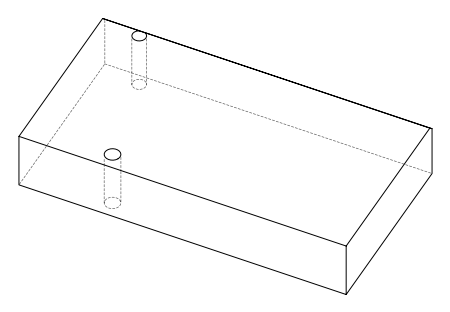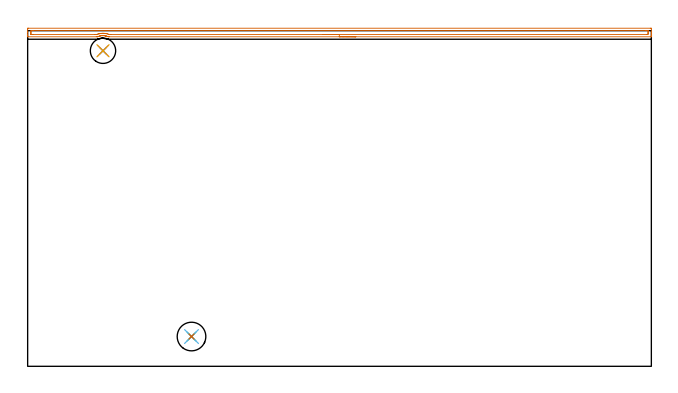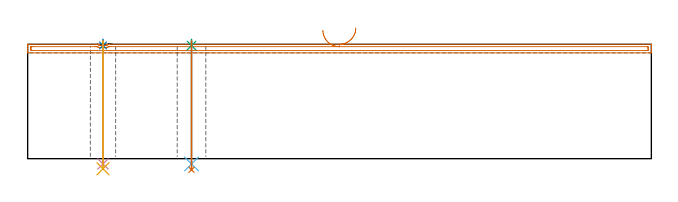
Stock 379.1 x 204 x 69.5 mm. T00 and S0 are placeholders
(PLAN: 7 operations, 5 tool changes, 7.5 min)
(1 AREA_MILL | FG_CHAMFER_SURFACE | UGT0205_001 | 6.25 min | 5125 mm3)
(2 SPOT_DRILL | STEP1HOLE | NXT0321_9005460120000 | 0.03 min | 6 mm3)
(3 SPOT_DRILL_1 | STEP1HOLE_1 | NXT0321_9005460120000 | 0.03 min | 2 mm3)
(4 DRILL_THROUGH_HOLE_INTO_CENTER | STEP1HOLE | NXT0301_065 | 0.3 min | 4795 mm3)
(5 DRILL_TO_ENLARGE_THROUGH_HOLE | STEP1HOLE | UGT0301_284 | 0.31 min | 8120 mm3)
(6 DRILL_THROUGH_HOLE_INTO_CENTER_1 | STEP1HOLE_1 | NXT0301_065 | 0.3 min | 4794 mm3)
(7 DRILL_TO_ENLARGE_THROUGH_HOLE_1 | STEP1HOLE_1 | UGT0301_245 | 0.31 min | 11705 mm3)
(TOOL UGT0205_001 | Chamfer Mill 20 x 3 x 45 deg. | D20 FL50 Z2)
(TOOL NXT0321_9005460120000 | NC Spot Drill, 142deg, 12mm, Carbide, Uncoated | D12 PA142 FL30 Z2)
(TOOL NXT0301_065 | Carbide Drill 9.4mm [860.1-0940-075A1-MM 2214] | D9.4 PA140 FL98 Z2)
(TOOL UGT0301_284 | Twist Drill 15.4 mm | D15.4 PA118 FL120 Z2)
(TOOL UGT0301_245 | Twist Drill 17.4 mm | D17.4 PA118 FL130 Z2)
(OP 1 AREA_MILL)
G17 G21 G94 G90
T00 M6
G54
G17 G0 G90 X199.452 Y200.3 S1061 M3
G43 Z79.5 H0
G94 G1 X199.414 Z78.628 F250.
X199.3 Z77.763
X199.112 Z76.912
X198.849 Z76.08
X198.515 Z75.274
X198.113 Z74.5
X197.644 Z73.764
X197.113 Z73.072
X196.523 Z72.429
X195.88 Z71.84
X195.188 Z71.308
X194.452 Z70.84
X193.679 Z70.437
X192.873 Z70.103
X192.041 Z69.841
X191.189 Z69.652
X190.324 Z69.538
X189.452 Z69.5
X49.749
X49.002 Y200.304 Z69.49
X48.925 Y200.333 Z69.461
X48.855 Y200.36 Z69.434
X48.481 Y200.509 Z69.289
X48.374 Y200.544 Z69.252
X48.232 Y200.593 Z69.204
X48.032 Y200.66 Z69.137
X47.962 Y200.679 Z69.118
X47.587 Y200.78 Z69.018
X47.515 Y200.794 Z69.001
X47.301 Y200.841 Z68.957
X47.14 Y200.875 Z68.923
X47.069 Y200.886 Z68.911
X46.839 Y200.924 Z68.875
X46.793 Y200.93 Z68.869
X46.533 Y200.964 Z68.836
X46.247 Y200.981 Z68.817
X45.8 Y200.991 Z68.801
X45.738 Y200.989
X45.686 Y200.988 Z68.803
X45.354 Y200.981 Z68.817
X45.068 Y200.964 Z68.836
X44.461 Y200.869 Z68.924
X44.389 Y200.853 Z68.938
X44.013 Y200.778 Z69.016
X43.711 Y200.7 Z69.1
X43.568 Y200.66 Z69.136
X43.496 Y200.634 Z69.159
X43.4 Y200.603 Z69.193
X43.101 Y200.502 Z69.296
X42.977 Y200.453 Z69.344
X42.691 Y200.342 Z69.458
X42.602 Y200.307 Z69.493
X42.592 Y200.305 Z69.495
X41.709 Y200.3 Z69.5
X0.171
X0.01 Y200.302 Z69.488
X0.003 Y200.452 Z69.34
X0. Y200.609 Z69.19
Y200.912 Z68.887
Y201.583 Z68.212
Y202.796 Z67.
Y203.339 Z66.455
Y204.824 Z64.972
X0.003 Y205.095 Z64.701
X0.01 Y205.492 Z64.305
X0.21 Y205.496 Z64.302
X0.617 Y205.5 Z64.3
X378.483 Y205.499 Z64.301
X378.89 Y205.496 Z64.302
X379.09 Y205.492 Z64.305
X379.1 Y205.095 Z64.701
Y203.339 Z66.455
Y202.796 Z67.
Y202.461 Z67.335
Y201.918 Z67.878
Y201.583 Z68.212
Y200.912 Z68.888
Y200.609 Z69.19
X379.097 Y200.452 Z69.34
X379.09 Y200.302 Z69.488
X378.929 Y200.3 Z69.5
X189.452
Y201.714 Z68.086
X50.508
X49.749 Y201.718 Z68.082
X49.608 Y201.721 Z68.079
X49.516 Y201.729 Z68.071
X48.855 Y201.943 Z67.857
X48.347 Y202.083 Z67.717
X47.962 Y202.171 Z67.629
X47.621 Y202.241 Z67.559
X47.222 Y202.31 Z67.49
X47.139 Y202.322 Z67.478
X47.069 Y202.33 Z67.47
X46.665 Y202.368 Z67.432
X46.243 Y202.395 Z67.405
X46.175 Y202.397 Z67.403
X45.755 Y202.402 Z67.398
X45.307 Y202.396 Z67.404
X45.282 Y202.394 Z67.406
X44.882 Y202.365 Z67.435
X44.53 Y202.322 Z67.478
X44.389 Y202.302 Z67.498
X43.764 Y202.197 Z67.603
X43.642 Y202.173 Z67.627
X43.496 Y202.14 Z67.66
X43.045 Y202.026 Z67.774
X42.602 Y201.895 Z67.905
X42.362 Y201.819 Z67.981
X42.083 Y201.729 Z68.071
X41.709 Y201.719 Z68.081
X41.573 Y201.716 Z68.084
X40.816 Y201.714 Z68.086
X40.682
X3.163
X2.404 Y201.715 Z68.085
X2.268 Y201.716 Z68.084
X2.047 Y201.721 Z68.079
X2.009 Y201.729 Z68.071
X2.005 Y201.758 Z68.042
X2.003 Y201.79 Z68.01
X2. Y201.979 Z67.821
Y202.461 Z67.339
Y202.858 Z66.942
X2.004 Y203.339 Z66.461
X2.009 Y203.727 Z66.073
X2.034 Y204.079 Z65.721
X3.297 Y204.086 Z65.714
X375.937
X376.696 Y204.085 Z65.715
X376.832 Y204.084 Z65.716
X377.053 Y204.079 Z65.721
X377.091 Y204.071 Z65.729
X377.095 Y204.042 Z65.758
X377.097 Y204.01 Z65.79
X377.1 Y203.821 Z65.979
Y203.339 Z66.461
Y202.942 Z66.858
X377.096 Y202.461 Z67.339
X377.091 Y202.073 Z67.727
X377.066 Y201.721 Z68.079
X376.696 Y201.716 Z68.084
X376.562 Y201.715 Z68.085
X189.452 Y201.714 Z68.086
X188.581 Z68.124
X187.716 Z68.238
X186.864 Z68.426
X186.032 Z68.689
X185.226 Z69.023
X184.452 Z69.425
X183.717 Z69.894
X183.024 Z70.425
X182.381 Z71.015
X181.792 Z71.658
X181.261 Z72.35
X180.792 Z73.086
X180.389 Z73.86
X180.055 Z74.666
X179.793 Z75.498
X179.604 Z76.349
X179.49 Z77.214
X179.452 Z78.086
G0 Z79.5
M5
M2
(OP 2 SPOT_DRILL)
G17 G21 G94 G90
T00 M6
G54
G17 G0 G90 X45.8 Y191.8 S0 M3
G43 Z79.5 H0
G94 G81 G98 Z68.837 F250. R72.5
G80
M5
M2
(OP 3 SPOT_DRILL_1)
G17 G21 G94 G90
T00 M6
G54
G17 G0 G90 X99.6 Y18.1 S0 M3
G43 Z79.5 H0
G94 G81 G98 Z68.751 F250. R72.5
G80
M5
M2
(OP 4 DRILL_THROUGH_HOLE_INTO_CENTER)
G17 G21 G94 G90
T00 M6
G54
G17 G0 G90 X45.8 Y191.8 S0 M3
G43 Z79.5 H1
G94 G73 G98 Z-3.211 F250. Q9.089 R71.5
G80
M5
M2
(OP 5 DRILL_TO_ENLARGE_THROUGH_HOLE)
G17 G21 G94 G90
T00 M6
G54
G17 G0 G90 X45.8 Y191.8 S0 M3
G43 Z79.5 H0
G94 G73 G98 Z-6.127 F250. Q15.125 R71.5
G80
M5
M2
(OP 6 DRILL_THROUGH_HOLE_INTO_CENTER_1)
G17 G21 G94 G90
T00 M6
G54
G17 G0 G90 X99.6 Y18.1 S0 M3
G43 Z79.5 H1
G94 G73 G98 Z-3.211 F250. Q9.089 R71.5
G80
M5
M2
(OP 7 DRILL_TO_ENLARGE_THROUGH_HOLE_1)
G17 G21 G94 G90
T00 M6
G54
G17 G0 G90 X99.6 Y18.1 S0 M3
G43 Z79.5 H0
G94 G73 G98 Z-6.727 F250. Q15.245 R71.5
G80
M5
M2
